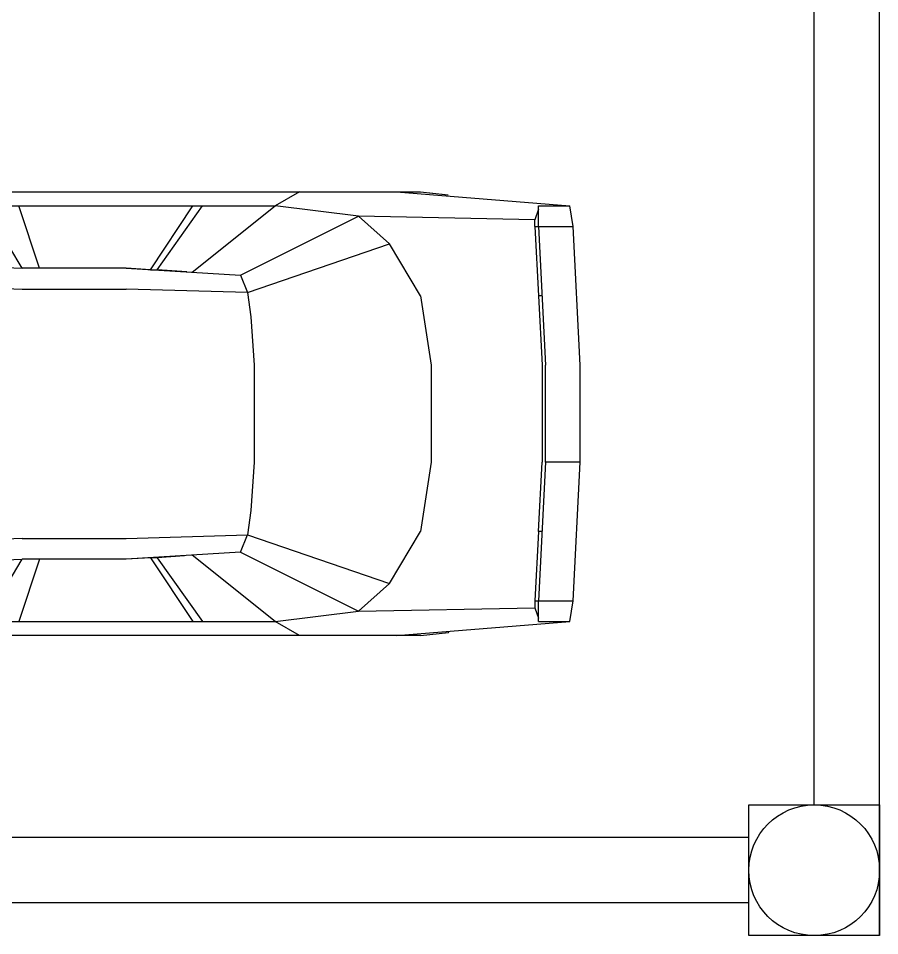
# Model space of a CAD drawing. Extents: x 1035948 to 1665131, y -158296 to 142149.
# Drawn here: x 1523451 to 1527243, y -40084 to -36044 of the extents above; entities that cross this region are included whole.
import ezdxf

# ---------------------------------------------------------------- set-up
doc = ezdxf.new("R2010")
doc.units = 0
doc.header["$LTSCALE"] = 200
doc.header["$MEASUREMENT"] = 0
doc.layers.get('0').update_dxf_attribs({"linetype": 'CONTINUOUS'})
doc.layers.add('LH', color=62, linetype='CONTINUOUS')
doc.layers.add('院子', color=140, linetype='CONTINUOUS')

# ---------------------------------------------------------------- blocks, each defined once
blk = doc.blocks.new('M_F33')
for p, q in [((801.8, 887.7), (832.8, 982.3)), ((832.8, 982.3), (884.3, 933.9)), ((884.3, 933.9), (870.1, 820)), ((884.8, 820), (884.3, 933.9)), ((806.6, 801.6), (801.8, 887.7)), ((-1433.8, 828.4), (-2069.8, 777.4)), ((-1624.4, 817.4), (-1625.5, 816.8)), ((-1522.5, 828.4), (-1624.4, 817.4)), ((-1522.5, 828.4), (805, 828.4)), ((-1077.7, 828.4), (-989, 777.4)), ((76.1, 777.4), (79.2, 828.4)), ((842.3, 777.4), (870.1, 820)), ((870.1, 820), (842.3, 775.9)), ((884.8, 820), (870.1, 820)), ((884.8, 820), (872.2, 775.9)), ((884.3, 828.4), (2113.7, 828.4)), ((995.1, 752.2), (1122.2, 828.4)), ((2088.5, 828.4), (2376.3, 739.6)), ((2141, 812.1), (2088.5, 828.4)), ((2113.7, 828.4), (2141, 812.1)), ((2376.3, 739.6), (2141, 812.1)), ((-2069.8, 777.4), (-2082.4, 701.3)), ((-1955.3, 777.4), (-2069.8, 777.4)), ((-1955.3, 777.4), (-1955.3, 701.3)), ((-989, 777.4), (-1294.1, 739.6)), ((-989, 777.4), (-684.4, 533.8)), ((842.3, 777.4), (-989, 777.4)), ((-556.2, 543.2), (-721.7, 777.4)), ((-531, 543.2), (-687, 777.4)), ((-124, 548.5), (-47.9, 777.4)), ((76.1, 777.4), (-60.5, 548.5)), ((447.9, 571.1), (842.3, 777.4)), ((839.1, 778), (806.6, 801.6)), ((842.8, 777.4), (995.1, 752.2)), ((872.2, 775.9), (842.8, 777.4)), ((1630.5, 777.4), (995.1, 752.2)), ((1630.5, 777.4), (2164.6, 752.2)), ((-1942.1, 726.5), (-1955.3, 764.8)), ((995.1, 752.2), (537.1, 574.2)), ((995.1, 752.2), (1109.6, 663)), ((2376.3, 739.6), (2266.5, 752.2)), ((2317.4, 676.1), (2266.5, 752.2)), ((-1294.1, 739.6), (-1942.1, 726.5)), ((-1942.1, 701.3), (-1942.1, 726.5)), ((-1408.6, 637.8), (-1294.1, 739.6)), ((-861.4, 523.3), (-1294.1, 739.6)), ((2427.2, 676.1), (2376.3, 739.6)), ((-2082.4, 701.3), (-2107.6, 192.9)), ((-1942.1, 701.3), (-2082.4, 701.3)), ((-1980.5, 192.9), (-1955.3, 701.3)), ((-1955.3, 447.1), (-1942.1, 701.3)), ((1109.6, 663), (1643.1, 701.3)), ((2215.6, 676.1), (1643.1, 701.3)), ((2427.2, 676.1), (2317.4, 676.1)), ((2317.4, 676.1), (2393.6, 447.1)), ((2427.2, 676.1), (2516, 447.1)), ((1109.6, 663), (562.4, 510.7)), ((1109.6, 663), (1198.3, 447.1)), ((-1408.6, 637.8), (-1522.5, 447.1)), ((-887.1, 459.7), (-1408.6, 637.8)), ((537.1, 574.2), (257.2, 561.6)), ((537.1, 574.2), (447.9, 571.1)), ((537.1, 574.2), (562.4, 510.7)), ((1199.8, 585.7), (2307.3, 467.7)), ((-861.4, 523.3), (-441.8, 548.5)), ((-656, 535.9), (-556.2, 543.2)), ((-556.2, 543.2), (-531, 543.2)), ((-531, 543.2), (-441.8, 548.5)), ((-441.8, 548.5), (-60.5, 548.5)), ((257.2, 561.6), (-60.5, 548.5)), ((447.9, 571.1), (257.2, 561.6)), ((-861.4, 523.3), (-887.1, 459.7)), ((562.4, 510.7), (257.2, 484.9)), ((562.4, 510.7), (575.5, 370.4)), ((-441.8, 472.3), (-887.1, 459.7)), ((-60.5, 472.3), (-441.8, 472.3)), ((-60.5, 472.3), (257.2, 484.9)), ((-1967.9, 447.1), (-1955.3, 447.1)), ((-1955.3, 447.1), (-1967.9, 192.9)), ((-1560.9, 192.9), (-1522.5, 447.1)), ((-899.7, 370.4), (-887.1, 459.7)), ((1198.3, 447.1), (1236.7, 192.9)), ((2516, 447.1), (2393.6, 447.1)), ((2418.8, 192.9), (2393.6, 447.1)), ((2566.9, 192.9), (2516, 447.1)), ((-912.3, 192.9), (-899.7, 370.4)), ((588.1, 192.9), (575.5, 370.4)), ((-2107.6, 192.9), (-1980.5, 192.9)), ((-2107.6, 192.9), (-2107.6, -163.1)), ((-1980.5, 192.9), (-1980.5, -163.1)), ((-1967.9, -163.1), (-1967.9, 192.9)), ((-1560.9, -163.1), (-1560.9, 192.9)), ((-912.3, -163.1), (-912.3, 192.9)), ((588.1, 192.9), (588.1, -163.1)), ((1236.7, -163.1), (1236.7, 192.9)), ((2418.8, -163.1), (2418.8, 192.9)), ((2566.9, 192.9), (2566.9, -163.1)), ((-2107.6, -163.1), (-2082.4, -672)), ((-1955.3, -672), (-1980.5, -163.1)), ((-1955.3, -417.8), (-1967.9, -163.1)), ((-1522.5, -417.8), (-1560.9, -163.1)), ((-899.7, -341.1), (-912.3, -163.1)), ((575.5, -341.1), (588.1, -163.1)), ((1198.3, -417.8), (1236.7, -163.1)), ((2393.6, -417.8), (2418.8, -163.1)), ((2566.9, -163.1), (2516, -417.8)), ((-887.1, -430.4), (-899.7, -341.1)), ((562.4, -481.4), (575.5, -341.1)), ((-1967.9, -417.8), (-1955.3, -417.8)), ((-1942.1, -672), (-1955.3, -417.8)), ((-1522.5, -417.8), (-1408.6, -608.5)), ((-887.1, -430.4), (-1408.6, -608.5)), ((-861.4, -494), (-887.1, -430.4)), ((-887.1, -430.4), (-441.8, -443)), ((1109.6, -633.7), (1198.3, -417.8)), ((2310.8, -429.5), (1659.6, -504)), ((2393.6, -417.8), (2317.4, -646.3)), ((2393.6, -417.8), (2516, -417.8)), ((2427.2, -646.3), (2516, -417.8)), ((-60.5, -443), (-441.8, -443)), ((257.2, -455.6), (-60.5, -443)), ((562.4, -481.4), (257.2, -455.6)), ((-861.4, -494), (-1294.1, -709.8)), ((-441.8, -519.2), (-861.4, -494)), ((537.1, -544.9), (562.4, -481.4)), ((562.4, -481.4), (1109.6, -633.7)), ((1659.6, -504), (1204.3, -556.6)), ((-683.9, -505), (-989, -748.1)), ((-556.2, -513.9), (-721.7, -748.1)), ((-531, -513.9), (-687, -748.1)), ((-664.4, -506), (-556.2, -513.9)), ((-531, -513.9), (-556.2, -513.9)), ((-531, -513.9), (-441.8, -519.2)), ((-441.8, -519.2), (-60.5, -519.2)), ((-124, -519.2), (-47.9, -748.1)), ((257.2, -532.3), (-60.5, -519.2)), ((-60.5, -519.2), (76.1, -748.1)), ((447.9, -541.8), (257.2, -532.3)), ((537.1, -544.9), (257.2, -532.3)), ((447.9, -541.8), (842.3, -748.1)), ((537.1, -544.9), (447.9, -541.8)), ((537.1, -544.9), (995.1, -722.9)), ((-1294.1, -709.8), (-1408.6, -608.5)), ((1109.6, -633.7), (995.1, -722.9)), ((1109.6, -633.7), (1643.1, -672)), ((-2082.4, -672), (-2069.8, -748.1)), ((-1942.1, -672), (-2082.4, -672)), ((-1955.3, -672), (-1955.3, -748.1)), ((-1942.1, -672), (-1942.1, -697.2)), ((1643.1, -672), (2215.6, -646.3)), ((2317.4, -646.3), (2266.5, -722.9)), ((2317.4, -646.3), (2427.2, -646.3)), ((2376.3, -709.8), (2427.2, -646.3)), ((-1955.3, -735.5), (-1942.1, -697.2)), ((-1942.1, -697.2), (-1294.1, -709.8)), ((-1294.1, -709.8), (-989, -748.1)), ((995.1, -722.9), (842.8, -748.1)), ((1122.2, -799.1), (995.1, -722.9)), ((1630.5, -748.1), (995.1, -722.9)), ((2164.6, -722.9), (1630.5, -748.1)), ((2376.3, -709.9), (2088.5, -799.1)), ((2164.6, -722.9), (2266.5, -722.9)), ((2266.5, -722.9), (2376.3, -709.8)), ((-1433.8, -799.1), (-2069.8, -748.1)), ((-1955.3, -748.1), (-2069.8, -748.1)), ((-1077.7, -799.1), (-989, -748.1)), ((842.3, -748.1), (-989, -748.1)), ((76.1, -748.1), (79.2, -799.1)), ((806.6, -772.3), (801.8, -858.4)), ((839.6, -748.7), (806.6, -772.3)), ((842.3, -746.6), (870.1, -790.7)), ((842.3, -748.1), (870.1, -790.7)), ((842.8, -748.1), (872.2, -746.6)), ((884.8, -790.7), (872.2, -746.6)), ((-1522.5, -799.1), (-1623.9, -788.1)), ((-1522.5, -799.1), (-1622.8, -788.1)), ((805, -799.1), (-1522.5, -799.1)), ((884.3, -904.6), (870.1, -790.7)), ((870.1, -790.7), (884.8, -790.7)), ((884.8, -790.7), (884.3, -904.6)), ((2113.7, -799.1), (884.3, -799.1)), ((801.8, -858.4), (832.8, -953)), ((884.3, -904.6), (832.8, -953))]:
    blk.add_line(p, q)
at = {"width": 0.8, "flags": 9}
for tag in ['XSIZE', 'YSIZE']:
    blk.add_attdef(tag, (0, 0), '', height=0.5, dxfattribs=at)

msp = doc.modelspace()

# ---------------------------------------------------------------- linework, layer by layer
at = {"layer": 'LH', "elevation": -27056.10778}
msp.add_lwpolyline([(1526666.90889, -40083.89817), (1526666.90889, -39507.89817), (1527242.90889, -39507.89817), (1527242.90889, -40083.89817)], close=True, dxfattribs=at)
at = {"layer": 'LH'}
msp.add_circle((1526954.90889, -39795.89817, -27056.10778), 288, dxfattribs=at)
at = {"layer": '院子'}
for p, q in [((1527242.90889, -40083.89817), (1527242.90889, -35523.89817)), ((1526954.90889, -39507.89817), (1526954.90889, -35955.89817)), ((1526666.90889, -39651.89817, -27056.10778), (1520234.90889, -39651.89817, -27056.10778)), ((1526666.90889, -39939.89817, -27056.10778), (1520234.90889, -39939.89817, -27056.10778))]:
    msp.add_line(p, q, dxfattribs=at)

# ---------------------------------------------------------------- block references
at = {"xscale": 1.199999999953434, "yscale": 1.200000000000728, "zscale": 1.2, "rotation": 179.9999999996526}
msp.add_blockref('M_F33', (1523394.9701, -37767.81414, 54112.21556), dxfattribs=at)

doc.saveas('drawing.dxf')
